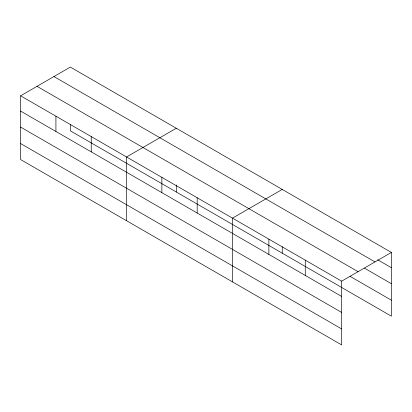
<?xml version="1.0" encoding="UTF-8"?>
<svg xmlns="http://www.w3.org/2000/svg" width="412" height="412" viewBox="0 0 412 412"><rect width="100%" height="100%" fill="white"/><g stroke="black" fill="none" stroke-linecap="round" stroke-linejoin="round"><path stroke-width="0.62" d="M341.656 312.435L341.656 281.164L20.6 95.805L20.6 159.557L341.656 344.916L341.656 312.435L20.6 127.076M70.344 124.439L70.344 130.836L391.4 316.195L391.4 252.443L70.344 67.084L20.6 95.805M176.295 128.256L126.551 156.972L126.551 220.724M282.241 189.422L232.497 218.144L232.497 281.89M341.656 281.164L391.4 252.443M377.619 259.761L391.4 267.718M53.931 76.56L374.987 261.924M364.388 268.119L391.4 283.714M37.013 86.324L358.069 271.688M350.051 276.328L391.4 300.199M20.6 111.08L341.656 296.439M20.6 143.556L341.656 328.92M305.271 260.157L305.271 275.432M282.241 246.773L282.241 253.174M268.882 239.151L268.882 254.425M197.183 197.75L197.183 213.025M176.295 184.967L176.295 192.002M161.865 177.361L161.865 192.636M91.232 136.583L91.232 151.858M55.919 116.194L55.919 131.469"/></g></svg>
